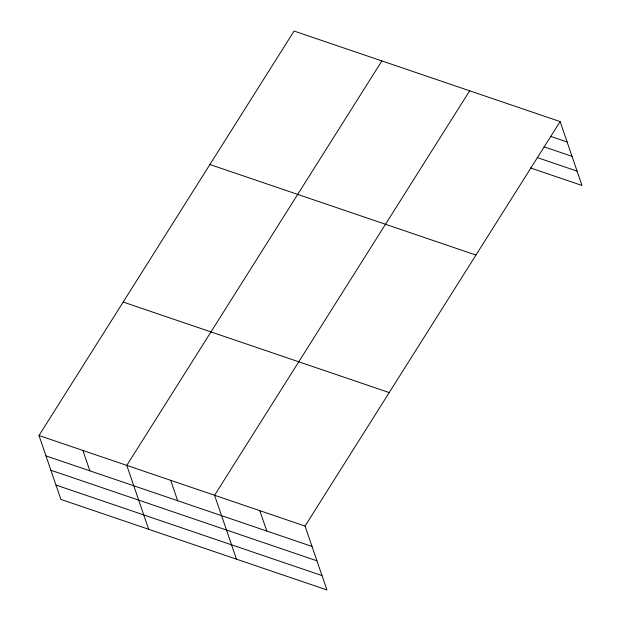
<?xml version="1.0" encoding="UTF-8"?>
<svg xmlns="http://www.w3.org/2000/svg" width="621" height="621" viewBox="0 0 621 621"><rect width="100%" height="100%" fill="white"/><g stroke="black" fill="none" stroke-linecap="round" stroke-linejoin="round"><path stroke-width="0.93" d="M560.126 121.592L305.043 526.057L326.918 589.95L60.874 499.408L38.999 435.515L294.082 31.05L560.126 121.592L582.001 185.485L530.443 167.934M381.876 60.928L126.793 465.393L148.667 529.286M469.67 90.806L214.587 495.271L236.461 559.164M550.827 136.434L567.105 141.976M543.98 146.789L572.026 156.329M537.289 157.579L577.088 171.124M209.906 164.526L475.95 255.06M123.175 302.039L389.22 392.581M38.999 435.515L305.043 526.057M45.977 455.899L312.021 546.441M50.891 470.26L316.935 560.802M55.96 485.055L322.004 575.589M259.811 510.664L266.789 531.048M170.69 480.336L177.668 500.72M82.896 450.458L89.874 470.842"/></g></svg>
